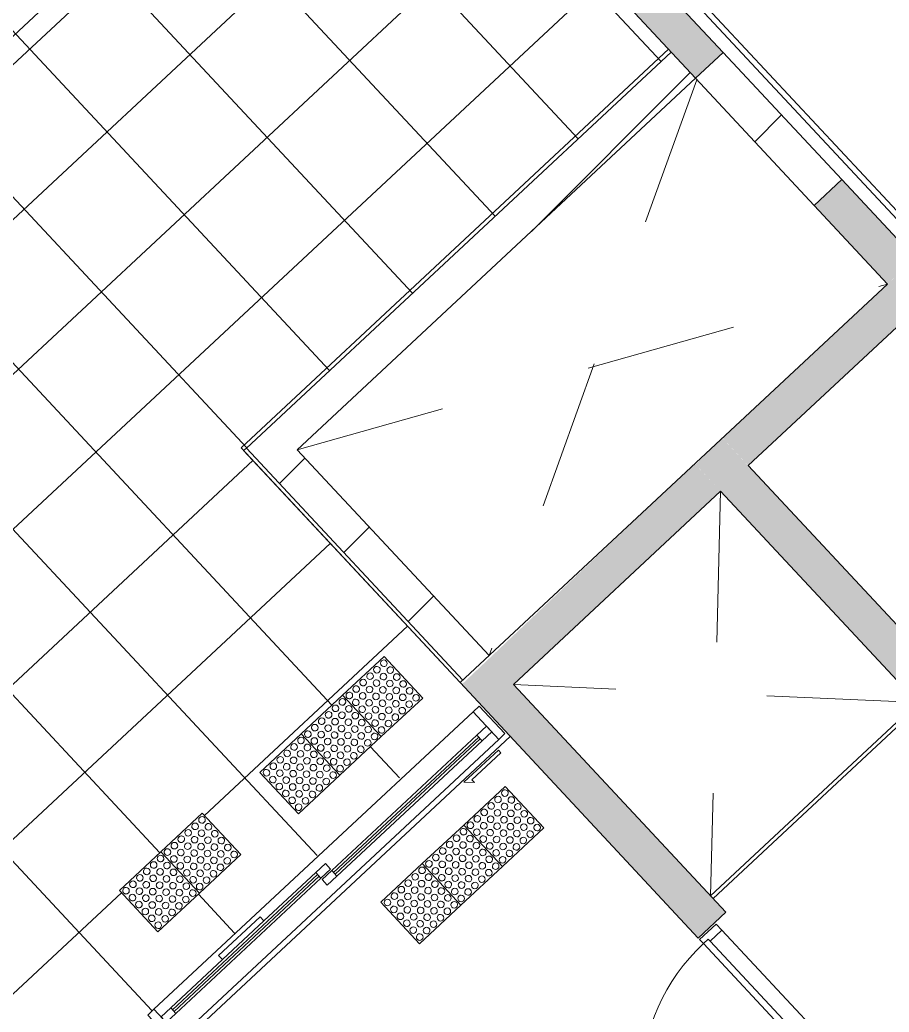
# Model space of a CAD drawing. Header units: millimetres. Extents: x -71377 to 516042, y -145869 to 441446.
# Drawn here: x 199173 to 203776, y 195117 to 200372 of the extents above; entities that cross this region are included whole.
import ezdxf

# ---------------------------------------------------------------- set-up
doc = ezdxf.new("R2010")
doc.units = ezdxf.units.MM
doc.header["$LTSCALE"] = 1000
doc.linetypes.add('_점선_M_', pattern=[3, 1.5, -1.5])
doc.linetypes.add('_점선_S_', pattern=[1.6, 0.8, -0.8])
for name, color, linetype, lineweight in [('A-detl', 7, 'Continuous', 5), ('A-door', 4, 'Continuous', 5), ('A-door-hdln', 8, 'Continuous', 5), ('A-fnsh', 5, 'Continuous', 5), ('A-glas', 5, 'Continuous', 5), ('A-glas-hdln', 8, 'Continuous', 5), ('A-hat', 251, 'Continuous', 5), ('A_bwall', 3, 'Continuous', 5), ('A_cwall', 2, 'Continuous', 5), ('A_fnsh', 5, 'Continuous', 5), ('A_fnsh-4', 4, 'Continuous', 5), ('AA_dash_M_', 7, '_점선_M_', 5), ('AA_오픈', 8, '_점선_S_', 5), ('AA_점형블럭', 8, 'Continuous', 5)]:
    doc.layers.add(name, color=color, linetype=linetype, lineweight=lineweight)
pattern_1 = [(45, (165969.5, 243949.9), (-353.5534, 353.5534), [])]

# ---------------------------------------------------------------- blocks, each defined once
blk = doc.blocks.new('외여닫이문 - __A_FSD_11x21_씰FL_20_원형__ELEV홀-7572532-지반층 배치도')
at = {"layer": 'A-door'}
for p, q in [((-550, 20), (-505, 20)), ((-550, -100), (-550, 20)), ((-505, 20), (-505, -65)), ((505, 20), (550, 20)), ((505, -65), (505, 20)), ((550, 20), (550, -100)), ((-520, -100), (-550, -100)), ((-520, -65), (-520, -100)), ((-505, -65), (-520, -65)), ((485, -100), (485, -1140)), ((485, -100), (520, -100)), ((520, -65), (505, -65)), ((520, -100), (520, -65)), ((520, -100), (520, -1140)), ((550, -100), (520, -100)), ((485, -1140), (520, -1140))]:
    blk.add_line(p, q, dxfattribs=at)
at = {"layer": 'A-door-hdln'}
for p, q in [((-505, 20), (505, 20)), ((-520, -100), (520, -100)), ((-505, -65), (505, -65))]:
    blk.add_line(p, q, dxfattribs=at)
blk.add_arc((520, -100), 1040, 180, 270, dxfattribs=at)
blk = doc.blocks.new('자동문편개형_로비폰_ - _A_ASD_24x23-V8-지반층 배치도')
at = {"layer": 'A-detl', "lineweight": 9}
for p, q in [((-905, 165), (-865, 125)), ((-905, 145), (-905, 165)), ((-1115, 125), (-1115, 145)), ((-1115, 145), (-905, 145)), ((-865, 125), (-1115, 125))]:
    blk.add_line(p, q, dxfattribs=at)
at = {"layer": 'A-door'}
for p, q in [((-1200, 85), (-1155, 85)), ((-1200, -115), (-1200, 85)), ((-1155, 85), (-1155, -115)), ((1155, 85), (1200, 85)), ((1155, -115), (1155, 85)), ((1200, 85), (1200, -115)), ((-1155, 30), (-1085, 30)), ((-1155, -10), (-1155, 30)), ((-1085, 30), (-1085, -10)), ((-35, 30), (35, 30)), ((-35, -10), (-35, 30)), ((35, 30), (35, -10)), ((-1085, -10), (-1155, -10)), ((35, -10), (-35, -10)), ((-35, -20), (35, -20)), ((-35, -60), (-35, -20)), ((35, -20), (35, -60)), ((1085, -20), (1155, -20)), ((1085, -60), (1085, -20)), ((1155, -20), (1155, -60)), ((35, -60), (-35, -60)), ((410, -90), (410, -60)), ((410, -60), (710, -60)), ((710, -90), (410, -90)), ((710, -60), (710, -90)), ((1155, -60), (1085, -60)), ((-1155, -115), (-1200, -115)), ((1200, -115), (1155, -115))]:
    blk.add_line(p, q, dxfattribs=at)
at = {"layer": 'A-door-hdln'}
for p, q in [((-1155, 85), (1155, 85)), ((-35, 30), (-1085, 30)), ((-1085, -10), (-35, -10)), ((1085, -20), (35, -20)), ((35, -60), (410, -60)), ((710, -60), (1085, -60)), ((-1155, -115), (1155, -115))]:
    blk.add_line(p, q, dxfattribs=at)
at = {"layer": 'A-glas'}
for p, q in [((-1085, 16), (-35, 16)), ((-1085, 4), (-1085, 16)), ((-35, 4), (-1085, 4)), ((-35, 16), (-35, 4))]:
    blk.add_line(p, q, dxfattribs=at)
at = {"layer": 'A-glas-hdln'}
for p, q in [((1085, -34), (35, -34)), ((35, -46), (1085, -46))]:
    blk.add_line(p, q, dxfattribs=at)
blk = doc.blocks.new('점자블럭_원형_개수_ - 점자블럭_원형_개수_-4199367-지반층 배치도')
at = {"layer": 'AA_점형블럭'}
for p, q in [((300, 300), (0, 300)), ((0, 300), (0, 0)), ((300, 0), (300, 300)), ((600, 300), (300, 300)), ((300, 300), (300, 0)), ((600, 0), (600, 300)), ((0, 0), (300, 0)), ((300, 0), (600, 0))]:
    blk.add_line(p, q, dxfattribs=at)
for centre, start, end in [((25, 275), 360, 180), ((25, 275), 45, 180), ((25, 275), 360, 180), ((25, 275), 45, 180), ((25, 275), 180, 360), ((25, 275), 180, 225), ((25, 275), 180, 360), ((25, 275), 180, 225), ((25, 275), 255, 330), ((25, 275), 255, 330), ((75, 275), 0, 180), ((75, 275), 0, 180), ((75, 275), 0, 180), ((75, 275), 0, 180), ((75, 275), 180, 360), ((75, 275), 180, 360), ((75, 275), 180, 360), ((75, 275), 180, 360), ((125, 275), 0, 180), ((125, 275), 0, 180), ((125, 275), 360, 180), ((125, 275), 0, 180), ((125, 275), 180, 360), ((125, 275), 180, 360), ((125, 275), 180, 360), ((125, 275), 180, 360), ((175, 275), 360, 180), ((175, 275), 0, 180), ((175, 275), 360, 180), ((175, 275), 0, 180), ((175, 275), 180, 360), ((175, 275), 180, 360), ((175, 275), 180, 360), ((175, 275), 180, 360), ((225, 275), 360, 180), ((225, 275), 0, 180), ((225, 275), 360, 180), ((225, 275), 0, 180), ((225, 275), 180, 360), ((225, 275), 180, 360), ((225, 275), 180, 360), ((225, 275), 180, 360), ((275, 275), 0, 180), ((275, 275), 0, 180), ((275, 275), 360, 180), ((275, 275), 0, 180), ((275, 275), 180, 360), ((275, 275), 180, 360), ((275, 275), 180, 360), ((275, 275), 180, 360), ((325, 275), 360, 180), ((325, 275), 0, 180), ((325, 275), 0, 180), ((325, 275), 0, 180), ((325, 275), 180, 360), ((325, 275), 180, 360), ((325, 275), 180, 360), ((325, 275), 180, 360), ((375, 275), 0, 180), ((375, 275), 0, 180), ((375, 275), 0, 180), ((375, 275), 0, 180), ((375, 275), 180, 360), ((375, 275), 180, 360), ((375, 275), 180, 360), ((375, 275), 180, 360), ((425, 275), 0, 180), ((425, 275), 0, 180), ((425, 275), 360, 180), ((425, 275), 0, 180), ((425, 275), 180, 360), ((425, 275), 180, 360), ((425, 275), 180, 360), ((425, 275), 180, 360), ((475, 275), 0, 180), ((475, 275), 0, 180), ((475, 275), 360, 180), ((475, 275), 360, 180), ((475, 275), 180, 360), ((475, 275), 180, 360), ((475, 275), 180, 360), ((475, 275), 180, 360), ((525, 275), 0, 180), ((525, 275), 0, 180), ((525, 275), 360, 180), ((525, 275), 0, 180), ((525, 275), 180, 360), ((525, 275), 180, 360), ((525, 275), 180, 360), ((525, 275), 180, 360), ((575, 275), 0, 180), ((575, 275), 0, 180), ((575, 275), 360, 180), ((575, 275), 0, 180), ((575, 275), 180, 360), ((575, 275), 180, 360), ((575, 275), 180, 360), ((575, 275), 180, 360), ((25, 225), 360, 180), ((25, 225), 45, 180), ((25, 225), 0, 180), ((25, 225), 45, 180), ((25, 225), 180, 360), ((25, 225), 180, 225), ((25, 225), 180, 360), ((25, 225), 180, 225), ((25, 225), 255, 330), ((25, 225), 255, 330), ((75, 225), 0, 180), ((75, 225), 0, 180), ((75, 225), 0, 180), ((75, 225), 0, 180), ((75, 225), 180, 360), ((75, 225), 180, 360), ((75, 225), 180, 360), ((75, 225), 180, 360), ((125, 225), 360, 180), ((125, 225), 0, 180), ((125, 225), 360, 180), ((125, 225), 0, 180), ((125, 225), 180, 360), ((125, 225), 180, 360), ((125, 225), 180, 360), ((125, 225), 180, 360), ((175, 225), 360, 180), ((175, 225), 0, 180), ((175, 225), 360, 180), ((175, 225), 0, 180), ((175, 225), 180, 360), ((175, 225), 180, 360), ((175, 225), 180, 360), ((175, 225), 180, 360), ((225, 225), 0, 180), ((225, 225), 0, 180), ((225, 225), 360, 180), ((225, 225), 0, 180), ((225, 225), 180, 360), ((225, 225), 180, 360), ((225, 225), 180, 360), ((225, 225), 180, 360), ((275, 225), 360, 180), ((275, 225), 0, 180), ((275, 225), 360, 180), ((275, 225), 0, 180), ((275, 225), 180, 360), ((275, 225), 180, 360), ((275, 225), 180, 360), ((275, 225), 180, 360), ((325, 225), 360, 180), ((325, 225), 0, 180), ((325, 225), 360, 180), ((325, 225), 0, 180), ((325, 225), 180, 360), ((325, 225), 180, 360), ((325, 225), 180, 360), ((325, 225), 180, 360), ((375, 225), 360, 180), ((375, 225), 0, 180), ((375, 225), 0, 180), ((375, 225), 0, 180), ((375, 225), 180, 360), ((375, 225), 180, 360), ((375, 225), 180, 360), ((375, 225), 180, 360), ((425, 225), 0, 180), ((425, 225), 0, 180), ((425, 225), 0, 180), ((425, 225), 0, 180), ((425, 225), 180, 360), ((425, 225), 180, 360), ((425, 225), 180, 360), ((425, 225), 180, 360), ((475, 225), 360, 180), ((475, 225), 0, 180), ((475, 225), 0, 180), ((475, 225), 0, 180), ((475, 225), 180, 360), ((475, 225), 180, 360), ((475, 225), 180, 360), ((475, 225), 180, 360), ((525, 225), 360, 180), ((525, 225), 0, 180), ((525, 225), 360, 180), ((525, 225), 0, 180), ((525, 225), 180, 360), ((525, 225), 180, 360), ((525, 225), 180, 360), ((525, 225), 180, 360), ((575, 225), 360, 180), ((575, 225), 0, 180), ((575, 225), 0, 180), ((575, 225), 0, 180), ((575, 225), 180, 360), ((575, 225), 180, 360), ((575, 225), 180, 360), ((575, 225), 180, 360), ((25, 175), 360, 180), ((25, 175), 45, 180), ((25, 175), 360, 180), ((25, 175), 45, 180), ((25, 175), 180, 360), ((25, 175), 180, 225), ((25, 175), 180, 360), ((25, 175), 180, 225), ((25, 175), 255, 330), ((25, 175), 255, 330), ((75, 175), 0, 180), ((75, 175), 0, 180), ((75, 175), 0, 180), ((75, 175), 0, 180), ((75, 175), 180, 360), ((75, 175), 180, 360), ((75, 175), 180, 360), ((75, 175), 180, 360), ((125, 175), 360, 180), ((125, 175), 0, 180), ((125, 175), 360, 180), ((125, 175), 0, 180), ((125, 175), 180, 360), ((125, 175), 180, 360), ((125, 175), 180, 360), ((125, 175), 180, 360), ((175, 175), 360, 180), ((175, 175), 0, 180), ((175, 175), 360, 180), ((175, 175), 0, 180), ((175, 175), 180, 360), ((175, 175), 180, 360), ((175, 175), 180, 360), ((175, 175), 180, 360), ((225, 175), 360, 180), ((225, 175), 0, 180), ((225, 175), 360, 180), ((225, 175), 0, 180), ((225, 175), 180, 360), ((225, 175), 180, 360), ((225, 175), 180, 360), ((225, 175), 180, 360), ((275, 175), 360, 180), ((275, 175), 0, 180), ((275, 175), 0, 180), ((275, 175), 0, 180), ((275, 175), 180, 360), ((275, 175), 180, 360), ((275, 175), 180, 360), ((275, 175), 180, 360), ((325, 175), 0, 180), ((325, 175), 0, 180), ((325, 175), 0, 180), ((325, 175), 0, 180), ((325, 175), 180, 360), ((325, 175), 180, 360), ((325, 175), 180, 360), ((325, 175), 180, 360), ((375, 175), 0, 180), ((375, 175), 0, 180), ((375, 175), 0, 180), ((375, 175), 0, 180), ((375, 175), 180, 360), ((375, 175), 180, 360), ((375, 175), 180, 360), ((375, 175), 180, 360), ((425, 175), 0, 180), ((425, 175), 0, 180), ((425, 175), 360, 180), ((425, 175), 0, 180), ((425, 175), 180, 360), ((425, 175), 180, 360), ((425, 175), 180, 360), ((425, 175), 180, 360), ((475, 175), 0, 180), ((475, 175), 0, 180), ((475, 175), 360, 180), ((475, 175), 0, 180), ((475, 175), 180, 360), ((475, 175), 180, 360), ((475, 175), 180, 360), ((475, 175), 180, 360), ((525, 175), 360, 180), ((525, 175), 0, 180), ((525, 175), 0, 180), ((525, 175), 0, 180), ((525, 175), 180, 360), ((525, 175), 180, 360), ((525, 175), 180, 360), ((525, 175), 180, 360), ((575, 175), 360, 180), ((575, 175), 0, 180), ((575, 175), 0, 180), ((575, 175), 0, 180), ((575, 175), 180, 360), ((575, 175), 180, 360), ((575, 175), 180, 360), ((575, 175), 180, 360), ((25, 125), 360, 180), ((25, 125), 0, 180), ((25, 125), 360, 180), ((25, 125), 0, 180), ((25, 125), 180, 360), ((25, 125), 180, 240), ((25, 125), 180, 360), ((25, 125), 180, 240), ((25, 125), 270, 345), ((25, 125), 270, 345), ((75, 125), 360, 180), ((75, 125), 0, 180), ((75, 125), 0, 180), ((75, 125), 0, 180), ((75, 125), 180, 360), ((75, 125), 180, 360), ((75, 125), 180, 360), ((75, 125), 180, 360), ((125, 125), 360, 180), ((125, 125), 0, 180), ((125, 125), 360, 180), ((125, 125), 0, 180), ((125, 125), 180, 360), ((125, 125), 180, 360), ((125, 125), 180, 360), ((125, 125), 180, 360), ((175, 125), 360, 180), ((175, 125), 0, 180), ((175, 125), 360, 180), ((175, 125), 0, 180), ((175, 125), 180, 360), ((175, 125), 180, 360), ((175, 125), 180, 360), ((175, 125), 180, 360), ((225, 125), 360, 180), ((225, 125), 0, 180), ((225, 125), 360, 180), ((225, 125), 0, 180), ((225, 125), 180, 360), ((225, 125), 180, 360), ((225, 125), 180, 360), ((225, 125), 180, 360), ((275, 125), 0, 180), ((275, 125), 0, 180), ((275, 125), 360, 180), ((275, 125), 0, 180), ((275, 125), 180, 360), ((275, 125), 180, 360), ((275, 125), 180, 360), ((275, 125), 180, 360), ((325, 125), 0, 180), ((325, 125), 15, 180), ((325, 125), 360, 180), ((325, 125), 15, 180), ((325, 125), 180, 360), ((325, 125), 180, 270), ((325, 125), 180, 360), ((325, 125), 180, 270), ((325, 125), 300, 330), ((325, 125), 300, 330), ((375, 125), 0, 180), ((375, 125), 15, 180), ((375, 125), 360, 180), ((375, 125), 15, 180), ((375, 125), 180, 360), ((375, 125), 180, 270), ((375, 125), 180, 360), ((375, 125), 180, 270), ((375, 125), 300, 330), ((375, 125), 300, 330), ((425, 125), 0, 180), ((425, 125), 15, 180), ((425, 125), 0, 180), ((425, 125), 15, 180), ((425, 125), 180, 360), ((425, 125), 180, 270), ((425, 125), 180, 360), ((425, 125), 180, 270), ((425, 125), 300, 330), ((425, 125), 300, 330), ((475, 125), 360, 180), ((475, 125), 15, 180), ((475, 125), 360, 180), ((475, 125), 15, 180), ((475, 125), 180, 360), ((475, 125), 180, 270), ((475, 125), 180, 360), ((475, 125), 180, 270), ((475, 125), 300, 330), ((475, 125), 300, 330), ((525, 125), 0, 180), ((525, 125), 15, 180), ((525, 125), 0, 180), ((525, 125), 15, 180), ((525, 125), 180, 360), ((525, 125), 180, 270), ((525, 125), 180, 360), ((525, 125), 180, 270), ((525, 125), 300, 330), ((525, 125), 300, 330), ((575, 125), 0, 180), ((575, 125), 15, 180), ((575, 125), 360, 180), ((575, 125), 15, 180), ((575, 125), 180, 360), ((575, 125), 180, 270), ((575, 125), 180, 360), ((575, 125), 180, 270), ((575, 125), 300, 330), ((575, 125), 300, 330), ((25, 75), 360, 180), ((25, 75), 0, 180), ((25, 75), 360, 180), ((25, 75), 0, 180), ((25, 75), 180, 360), ((25, 75), 180, 345), ((25, 75), 180, 360), ((25, 75), 180, 345), ((75, 75), 360, 180), ((75, 75), 0, 180), ((75, 75), 360, 180), ((75, 75), 0, 180), ((75, 75), 180, 360), ((75, 75), 180, 360), ((75, 75), 180, 360), ((75, 75), 180, 360), ((125, 75), 360, 180), ((125, 75), 0, 180), ((125, 75), 360, 180), ((125, 75), 0, 180), ((125, 75), 180, 360), ((125, 75), 180, 360), ((125, 75), 180, 360), ((125, 75), 180, 360), ((175, 75), 360, 180), ((175, 75), 0, 180), ((175, 75), 360, 180), ((175, 75), 0, 180), ((175, 75), 180, 360), ((175, 75), 180, 360), ((175, 75), 180, 360), ((175, 75), 180, 360), ((225, 75), 0, 180), ((225, 75), 0, 180), ((225, 75), 360, 180), ((225, 75), 0, 180), ((225, 75), 180, 360), ((225, 75), 180, 360), ((225, 75), 180, 360), ((225, 75), 180, 360), ((275, 75), 0, 180), ((275, 75), 0, 180), ((275, 75), 360, 180), ((275, 75), 0, 180), ((275, 75), 180, 360), ((275, 75), 180, 360), ((275, 75), 180, 360), ((275, 75), 180, 360), ((325, 75), 360, 180), ((325, 75), 15, 180), ((325, 75), 0, 180), ((325, 75), 15, 180), ((325, 75), 180, 360), ((325, 75), 180, 270), ((325, 75), 180, 360), ((325, 75), 180, 270), ((325, 75), 300, 330), ((325, 75), 300, 330), ((375, 75), 360, 180), ((375, 75), 15, 180), ((375, 75), 360, 180), ((375, 75), 15, 180), ((375, 75), 180, 360), ((375, 75), 180, 270), ((375, 75), 180, 360), ((375, 75), 180, 270), ((375, 75), 300, 330), ((375, 75), 300, 330), ((425, 75), 0, 180), ((425, 75), 15, 180), ((425, 75), 0, 180), ((425, 75), 15, 180), ((425, 75), 180, 360), ((425, 75), 180, 270), ((425, 75), 180, 360), ((425, 75), 180, 270), ((425, 75), 300, 330), ((425, 75), 300, 330), ((475, 75), 0, 180), ((475, 75), 15, 180), ((475, 75), 360, 180), ((475, 75), 15, 180), ((475, 75), 180, 360), ((475, 75), 180, 270), ((475, 75), 180, 360), ((475, 75), 180, 270), ((475, 75), 300, 330), ((475, 75), 300, 330), ((525, 75), 0, 180), ((525, 75), 15, 180), ((525, 75), 0, 180), ((525, 75), 15, 180), ((525, 75), 180, 360), ((525, 75), 180, 270), ((525, 75), 180, 360), ((525, 75), 180, 270), ((525, 75), 300, 330), ((525, 75), 300, 330), ((575, 75), 0, 180), ((575, 75), 15, 180), ((575, 75), 0, 180), ((575, 75), 15, 180), ((575, 75), 180, 360), ((575, 75), 180, 270), ((575, 75), 180, 360), ((575, 75), 180, 270), ((575, 75), 300, 330), ((575, 75), 300, 330), ((25, 25), 360, 180), ((25, 25), 0, 180), ((25, 25), 360, 180), ((25, 25), 0, 180), ((25, 25), 180, 360), ((25, 25), 180, 360), ((25, 25), 180, 360), ((25, 25), 180, 360), ((75, 25), 360, 180), ((75, 25), 0, 180), ((75, 25), 0, 180), ((75, 25), 0, 180), ((75, 25), 180, 360), ((75, 25), 180, 360), ((75, 25), 180, 360), ((75, 25), 180, 360), ((125, 25), 360, 180), ((125, 25), 0, 180), ((125, 25), 360, 180), ((125, 25), 0, 180), ((125, 25), 180, 360), ((125, 25), 180, 360), ((125, 25), 180, 360), ((125, 25), 180, 360), ((175, 25), 360, 180), ((175, 25), 360, 180), ((175, 25), 180, 360), ((175, 25), 180, 360), ((175, 25), 120, 150), ((175, 25), 120, 150), ((175, 25), 210, 360), ((175, 25), 210, 360), ((175, 25), 0, 60), ((175, 25), 0, 60), ((225, 25), 360, 180), ((225, 25), 360, 180), ((225, 25), 180, 360), ((225, 25), 180, 360), ((225, 25), 120, 150), ((225, 25), 120, 150), ((225, 25), 210, 360), ((225, 25), 210, 360), ((225, 25), 0, 60), ((225, 25), 0, 60), ((275, 25), 0, 180), ((275, 25), 0, 180), ((275, 25), 180, 360), ((275, 25), 180, 360), ((275, 25), 120, 150), ((275, 25), 120, 150), ((275, 25), 210, 360), ((275, 25), 210, 360), ((275, 25), 0, 60), ((275, 25), 0, 60), ((325, 25), 360, 180), ((325, 25), 15, 180), ((325, 25), 360, 180), ((325, 25), 15, 180), ((325, 25), 180, 360), ((325, 25), 180, 270), ((325, 25), 180, 360), ((325, 25), 180, 270), ((325, 25), 300, 330), ((325, 25), 300, 330), ((375, 25), 0, 180), ((375, 25), 15, 180), ((375, 25), 0, 180), ((375, 25), 15, 180), ((375, 25), 180, 360), ((375, 25), 180, 270), ((375, 25), 180, 360), ((375, 25), 180, 270), ((375, 25), 300, 330), ((375, 25), 300, 330), ((425, 25), 0, 180), ((425, 25), 15, 180), ((425, 25), 0, 180), ((425, 25), 15, 180), ((425, 25), 180, 360), ((425, 25), 180, 270), ((425, 25), 180, 360), ((425, 25), 180, 270), ((425, 25), 300, 330), ((425, 25), 300, 330), ((475, 25), 360, 180), ((475, 25), 15, 180), ((475, 25), 360, 180), ((475, 25), 15, 180), ((475, 25), 180, 360), ((475, 25), 180, 270), ((475, 25), 180, 360), ((475, 25), 180, 270), ((475, 25), 300, 330), ((475, 25), 300, 330), ((525, 25), 360, 180), ((525, 25), 15, 180), ((525, 25), 360, 180), ((525, 25), 15, 180), ((525, 25), 180, 360), ((525, 25), 180, 270), ((525, 25), 180, 360), ((525, 25), 180, 270), ((525, 25), 300, 330), ((525, 25), 300, 330), ((575, 25), 0, 180), ((575, 25), 15, 180), ((575, 25), 0, 180), ((575, 25), 15, 180), ((575, 25), 180, 360), ((575, 25), 180, 270), ((575, 25), 180, 360), ((575, 25), 180, 270), ((575, 25), 300, 330), ((575, 25), 300, 330)]:
    blk.add_arc(centre, 17.5, start, end, dxfattribs=at)
blk = doc.blocks.new('점자블럭_원형_개수_ - 점자블럭_원형_개수_-V10-지반층 배치도')
at = {"layer": 'AA_점형블럭'}
for p, q in [((300, 300), (0, 300)), ((0, 300), (0, 0)), ((300, 0), (300, 300)), ((600, 300), (300, 300)), ((300, 300), (300, 0)), ((600, 0), (600, 300)), ((900, 300), (600, 300)), ((600, 300), (600, 0)), ((900, 0), (900, 300)), ((0, 0), (300, 0)), ((300, 0), (600, 0)), ((600, 0), (900, 0))]:
    blk.add_line(p, q, dxfattribs=at)
for centre, start, end in [((25, 275), 360, 180), ((25, 275), 45, 180), ((25, 275), 360, 180), ((25, 275), 45, 180), ((25, 275), 180, 360), ((25, 275), 180, 225), ((25, 275), 180, 360), ((25, 275), 180, 225), ((25, 275), 255, 330), ((25, 275), 255, 330), ((75, 275), 0, 180), ((75, 275), 0, 180), ((75, 275), 0, 180), ((75, 275), 0, 180), ((75, 275), 180, 360), ((75, 275), 180, 360), ((75, 275), 180, 360), ((75, 275), 180, 360), ((125, 275), 0, 180), ((125, 275), 0, 180), ((125, 275), 360, 180), ((125, 275), 0, 180), ((125, 275), 180, 360), ((125, 275), 180, 360), ((125, 275), 180, 360), ((125, 275), 180, 360), ((175, 275), 360, 180), ((175, 275), 0, 180), ((175, 275), 360, 180), ((175, 275), 0, 180), ((175, 275), 180, 360), ((175, 275), 180, 360), ((175, 275), 180, 360), ((175, 275), 180, 360), ((225, 275), 360, 180), ((225, 275), 0, 180), ((225, 275), 360, 180), ((225, 275), 0, 180), ((225, 275), 180, 360), ((225, 275), 180, 360), ((225, 275), 180, 360), ((225, 275), 180, 360), ((275, 275), 0, 180), ((275, 275), 0, 180), ((275, 275), 360, 180), ((275, 275), 0, 180), ((275, 275), 180, 360), ((275, 275), 180, 360), ((275, 275), 180, 360), ((275, 275), 180, 360), ((325, 275), 360, 180), ((325, 275), 0, 180), ((325, 275), 0, 180), ((325, 275), 0, 180), ((325, 275), 180, 360), ((325, 275), 180, 360), ((325, 275), 180, 360), ((325, 275), 180, 360), ((375, 275), 0, 180), ((375, 275), 0, 180), ((375, 275), 0, 180), ((375, 275), 0, 180), ((375, 275), 180, 360), ((375, 275), 180, 360), ((375, 275), 180, 360), ((375, 275), 180, 360), ((425, 275), 0, 180), ((425, 275), 0, 180), ((425, 275), 360, 180), ((425, 275), 0, 180), ((425, 275), 180, 360), ((425, 275), 180, 360), ((425, 275), 180, 360), ((425, 275), 180, 360), ((475, 275), 0, 180), ((475, 275), 0, 180), ((475, 275), 360, 180), ((475, 275), 360, 180), ((475, 275), 180, 360), ((475, 275), 180, 360), ((475, 275), 180, 360), ((475, 275), 180, 360), ((525, 275), 0, 180), ((525, 275), 0, 180), ((525, 275), 360, 180), ((525, 275), 0, 180), ((525, 275), 180, 360), ((525, 275), 180, 360), ((525, 275), 180, 360), ((525, 275), 180, 360), ((575, 275), 0, 180), ((575, 275), 0, 180), ((575, 275), 360, 180), ((575, 275), 0, 180), ((575, 275), 180, 360), ((575, 275), 180, 360), ((575, 275), 180, 360), ((575, 275), 180, 360), ((625, 275), 360, 180), ((625, 275), 0, 180), ((625, 275), 360, 180), ((625, 275), 0, 180), ((625, 275), 180, 360), ((625, 275), 180, 195), ((625, 275), 180, 360), ((625, 275), 180, 195), ((625, 275), 255, 360), ((625, 275), 255, 360), ((675, 275), 0, 180), ((675, 275), 0, 180), ((675, 275), 0, 180), ((675, 275), 0, 180), ((675, 275), 180, 360), ((675, 275), 180, 360), ((675, 275), 180, 360), ((675, 275), 180, 360), ((725, 275), 0, 180), ((725, 275), 0, 180), ((725, 275), 360, 180), ((725, 275), 360, 180), ((725, 275), 180, 360), ((725, 275), 180, 360), ((725, 275), 180, 360), ((725, 275), 180, 360), ((775, 275), 360, 180), ((775, 275), 0, 180), ((775, 275), 360, 180), ((775, 275), 0, 180), ((775, 275), 180, 360), ((775, 275), 180, 360), ((775, 275), 180, 360), ((775, 275), 180, 360), ((825, 275), 360, 180), ((825, 275), 360, 180), ((825, 275), 0, 180), ((825, 275), 0, 180), ((825, 275), 180, 360), ((825, 275), 180, 360), ((825, 275), 180, 360), ((825, 275), 180, 360), ((875, 275), 0, 180), ((875, 275), 0, 180), ((875, 275), 0, 180), ((875, 275), 0, 180), ((875, 275), 180, 360), ((875, 275), 180, 360), ((875, 275), 180, 360), ((875, 275), 180, 360), ((25, 225), 360, 180), ((25, 225), 45, 180), ((25, 225), 0, 180), ((25, 225), 45, 180), ((25, 225), 180, 360), ((25, 225), 180, 225), ((25, 225), 180, 360), ((25, 225), 180, 225), ((25, 225), 255, 330), ((25, 225), 255, 330), ((75, 225), 0, 180), ((75, 225), 0, 180), ((75, 225), 0, 180), ((75, 225), 0, 180), ((75, 225), 180, 360), ((75, 225), 180, 360), ((75, 225), 180, 360), ((75, 225), 180, 360), ((125, 225), 360, 180), ((125, 225), 0, 180), ((125, 225), 360, 180), ((125, 225), 0, 180), ((125, 225), 180, 360), ((125, 225), 180, 360), ((125, 225), 180, 360), ((125, 225), 180, 360), ((175, 225), 360, 180), ((175, 225), 0, 180), ((175, 225), 360, 180), ((175, 225), 0, 180), ((175, 225), 180, 360), ((175, 225), 180, 360), ((175, 225), 180, 360), ((175, 225), 180, 360), ((225, 225), 0, 180), ((225, 225), 0, 180), ((225, 225), 360, 180), ((225, 225), 0, 180), ((225, 225), 180, 360), ((225, 225), 180, 360), ((225, 225), 180, 360), ((225, 225), 180, 360), ((275, 225), 360, 180), ((275, 225), 0, 180), ((275, 225), 360, 180), ((275, 225), 0, 180), ((275, 225), 180, 360), ((275, 225), 180, 360), ((275, 225), 180, 360), ((275, 225), 180, 360), ((325, 225), 360, 180), ((325, 225), 0, 180), ((325, 225), 360, 180), ((325, 225), 0, 180), ((325, 225), 180, 360), ((325, 225), 180, 360), ((325, 225), 180, 360), ((325, 225), 180, 360), ((375, 225), 360, 180), ((375, 225), 0, 180), ((375, 225), 0, 180), ((375, 225), 0, 180), ((375, 225), 180, 360), ((375, 225), 180, 360), ((375, 225), 180, 360), ((375, 225), 180, 360), ((425, 225), 0, 180), ((425, 225), 0, 180), ((425, 225), 0, 180), ((425, 225), 0, 180), ((425, 225), 180, 360), ((425, 225), 180, 360), ((425, 225), 180, 360), ((425, 225), 180, 360), ((475, 225), 360, 180), ((475, 225), 0, 180), ((475, 225), 0, 180), ((475, 225), 0, 180), ((475, 225), 180, 360), ((475, 225), 180, 360), ((475, 225), 180, 360), ((475, 225), 180, 360), ((525, 225), 360, 180), ((525, 225), 0, 180), ((525, 225), 360, 180), ((525, 225), 0, 180), ((525, 225), 180, 360), ((525, 225), 180, 360), ((525, 225), 180, 360), ((525, 225), 180, 360), ((575, 225), 360, 180), ((575, 225), 0, 180), ((575, 225), 0, 180), ((575, 225), 0, 180), ((575, 225), 180, 360), ((575, 225), 180, 360), ((575, 225), 180, 360), ((575, 225), 180, 360), ((625, 225), 0, 180), ((625, 225), 0, 180), ((625, 225), 0, 180), ((625, 225), 0, 180), ((625, 225), 180, 360), ((625, 225), 180, 195), ((625, 225), 180, 360), ((625, 225), 180, 195), ((625, 225), 255, 360), ((625, 225), 255, 360), ((675, 225), 0, 180), ((675, 225), 0, 180), ((675, 225), 0, 180), ((675, 225), 0, 180), ((675, 225), 180, 360), ((675, 225), 180, 360), ((675, 225), 180, 360), ((675, 225), 180, 360), ((725, 225), 0, 180), ((725, 225), 0, 180), ((725, 225), 360, 180), ((725, 225), 0, 180), ((725, 225), 180, 360), ((725, 225), 180, 360), ((725, 225), 180, 360), ((725, 225), 180, 360), ((775, 225), 0, 180), ((775, 225), 0, 180), ((775, 225), 360, 180), ((775, 225), 0, 180), ((775, 225), 180, 360), ((775, 225), 180, 360), ((775, 225), 180, 360), ((775, 225), 180, 0), ((825, 225), 360, 180), ((825, 225), 0, 180), ((825, 225), 360, 180), ((825, 225), 0, 180), ((825, 225), 180, 360), ((825, 225), 180, 360), ((825, 225), 180, 360), ((825, 225), 180, 360), ((875, 225), 0, 180), ((875, 225), 0, 180), ((875, 225), 0, 180), ((875, 225), 0, 180), ((875, 225), 180, 360), ((875, 225), 180, 360), ((875, 225), 180, 360), ((875, 225), 180, 360), ((25, 175), 360, 180), ((25, 175), 45, 180), ((25, 175), 360, 180), ((25, 175), 45, 180), ((25, 175), 180, 360), ((25, 175), 180, 225), ((25, 175), 180, 360), ((25, 175), 180, 225), ((25, 175), 255, 330), ((25, 175), 255, 330), ((75, 175), 0, 180), ((75, 175), 0, 180), ((75, 175), 0, 180), ((75, 175), 0, 180), ((75, 175), 180, 360), ((75, 175), 180, 360), ((75, 175), 180, 360), ((75, 175), 180, 360), ((125, 175), 360, 180), ((125, 175), 0, 180), ((125, 175), 360, 180), ((125, 175), 0, 180), ((125, 175), 180, 360), ((125, 175), 180, 360), ((125, 175), 180, 360), ((125, 175), 180, 360), ((175, 175), 360, 180), ((175, 175), 0, 180), ((175, 175), 360, 180), ((175, 175), 0, 180), ((175, 175), 180, 360), ((175, 175), 180, 360), ((175, 175), 180, 360), ((175, 175), 180, 360), ((225, 175), 360, 180), ((225, 175), 0, 180), ((225, 175), 360, 180), ((225, 175), 0, 180), ((225, 175), 180, 360), ((225, 175), 180, 360), ((225, 175), 180, 360), ((225, 175), 180, 360), ((275, 175), 360, 180), ((275, 175), 0, 180), ((275, 175), 0, 180), ((275, 175), 0, 180), ((275, 175), 180, 360), ((275, 175), 180, 360), ((275, 175), 180, 360), ((275, 175), 180, 360), ((325, 175), 0, 180), ((325, 175), 0, 180), ((325, 175), 0, 180), ((325, 175), 0, 180), ((325, 175), 180, 360), ((325, 175), 180, 360), ((325, 175), 180, 360), ((325, 175), 180, 360), ((375, 175), 0, 180), ((375, 175), 0, 180), ((375, 175), 0, 180), ((375, 175), 0, 180), ((375, 175), 180, 360), ((375, 175), 180, 360), ((375, 175), 180, 360), ((375, 175), 180, 360), ((425, 175), 0, 180), ((425, 175), 0, 180), ((425, 175), 360, 180), ((425, 175), 0, 180), ((425, 175), 180, 360), ((425, 175), 180, 360), ((425, 175), 180, 360), ((425, 175), 180, 360), ((475, 175), 0, 180), ((475, 175), 0, 180), ((475, 175), 360, 180), ((475, 175), 0, 180), ((475, 175), 180, 360), ((475, 175), 180, 360), ((475, 175), 180, 360), ((475, 175), 180, 360), ((525, 175), 360, 180), ((525, 175), 0, 180), ((525, 175), 0, 180), ((525, 175), 0, 180), ((525, 175), 180, 360), ((525, 175), 180, 360), ((525, 175), 180, 360), ((525, 175), 180, 360), ((575, 175), 360, 180), ((575, 175), 0, 180), ((575, 175), 0, 180), ((575, 175), 0, 180), ((575, 175), 180, 360), ((575, 175), 180, 360), ((575, 175), 180, 360), ((575, 175), 180, 360), ((625, 175), 360, 180), ((625, 175), 0, 180), ((625, 175), 0, 180), ((625, 175), 0, 180), ((625, 175), 180, 360), ((625, 175), 180, 195), ((625, 175), 180, 360), ((625, 175), 180, 195), ((625, 175), 255, 360), ((625, 175), 255, 360), ((675, 175), 0, 180), ((675, 175), 0, 180), ((675, 175), 360, 180), ((675, 175), 0, 180), ((675, 175), 180, 360), ((675, 175), 180, 360), ((675, 175), 180, 360), ((675, 175), 180, 360), ((725, 175), 0, 180), ((725, 175), 0, 180), ((725, 175), 0, 180), ((725, 175), 0, 180), ((725, 175), 180, 360), ((725, 175), 180, 360), ((725, 175), 180, 360), ((725, 175), 180, 360), ((775, 175), 0, 180), ((775, 175), 0, 180), ((775, 175), 360, 180), ((775, 175), 360, 180), ((775, 175), 180, 360), ((775, 175), 180, 360), ((775, 175), 180, 360), ((775, 175), 180, 360), ((825, 175), 360, 180), ((825, 175), 0, 180), ((825, 175), 0, 180), ((825, 175), 0, 180), ((825, 175), 180, 360), ((825, 175), 180, 360), ((825, 175), 180, 360), ((825, 175), 180, 360), ((875, 175), 0, 180), ((875, 175), 0, 180), ((875, 175), 0, 180), ((875, 175), 0, 180), ((875, 175), 180, 360), ((875, 175), 180, 360), ((875, 175), 180, 360), ((875, 175), 180, 360), ((25, 125), 360, 180), ((25, 125), 0, 180), ((25, 125), 360, 180), ((25, 125), 0, 180), ((25, 125), 180, 360), ((25, 125), 180, 240), ((25, 125), 180, 360), ((25, 125), 180, 240), ((25, 125), 270, 345), ((25, 125), 270, 345), ((75, 125), 360, 180), ((75, 125), 0, 180), ((75, 125), 0, 180), ((75, 125), 0, 180), ((75, 125), 180, 360), ((75, 125), 180, 360), ((75, 125), 180, 360), ((75, 125), 180, 360), ((125, 125), 360, 180), ((125, 125), 0, 180), ((125, 125), 360, 180), ((125, 125), 0, 180), ((125, 125), 180, 360), ((125, 125), 180, 360), ((125, 125), 180, 360), ((125, 125), 180, 360), ((175, 125), 360, 180), ((175, 125), 0, 180), ((175, 125), 360, 180), ((175, 125), 0, 180), ((175, 125), 180, 360), ((175, 125), 180, 360), ((175, 125), 180, 360), ((175, 125), 180, 360), ((225, 125), 360, 180), ((225, 125), 0, 180), ((225, 125), 360, 180), ((225, 125), 0, 180), ((225, 125), 180, 360), ((225, 125), 180, 360), ((225, 125), 180, 360), ((225, 125), 180, 360), ((275, 125), 0, 180), ((275, 125), 0, 180), ((275, 125), 360, 180), ((275, 125), 0, 180), ((275, 125), 180, 360), ((275, 125), 180, 360), ((275, 125), 180, 360), ((275, 125), 180, 360), ((325, 125), 0, 180), ((325, 125), 15, 180), ((325, 125), 360, 180), ((325, 125), 15, 180), ((325, 125), 180, 360), ((325, 125), 180, 270), ((325, 125), 180, 360), ((325, 125), 180, 270), ((325, 125), 300, 330), ((325, 125), 300, 330), ((375, 125), 0, 180), ((375, 125), 15, 180), ((375, 125), 360, 180), ((375, 125), 15, 180), ((375, 125), 180, 360), ((375, 125), 180, 270), ((375, 125), 180, 360), ((375, 125), 180, 270), ((375, 125), 300, 330), ((375, 125), 300, 330), ((425, 125), 0, 180), ((425, 125), 15, 180), ((425, 125), 0, 180), ((425, 125), 15, 180), ((425, 125), 180, 360), ((425, 125), 180, 270), ((425, 125), 180, 360), ((425, 125), 180, 270), ((425, 125), 300, 330), ((425, 125), 300, 330), ((475, 125), 360, 180), ((475, 125), 15, 180), ((475, 125), 360, 180), ((475, 125), 15, 180), ((475, 125), 180, 360), ((475, 125), 180, 270), ((475, 125), 180, 360), ((475, 125), 180, 270), ((475, 125), 300, 330), ((475, 125), 300, 330), ((525, 125), 0, 180), ((525, 125), 15, 180), ((525, 125), 0, 180), ((525, 125), 15, 180), ((525, 125), 180, 360), ((525, 125), 180, 270), ((525, 125), 180, 360), ((525, 125), 180, 270), ((525, 125), 300, 330), ((525, 125), 300, 330), ((575, 125), 0, 180), ((575, 125), 15, 180), ((575, 125), 360, 180), ((575, 125), 15, 180), ((575, 125), 180, 360), ((575, 125), 180, 270), ((575, 125), 180, 360), ((575, 125), 180, 270), ((575, 125), 300, 330), ((575, 125), 300, 330), ((625, 125), 0, 180), ((625, 125), 0, 180), ((625, 125), 180, 360), ((625, 125), 180, 360), ((625, 125), 195, 360), ((625, 125), 195, 360), ((625, 125), 120, 150), ((625, 125), 120, 150), ((625, 125), 0, 105), ((625, 125), 0, 105), ((675, 125), 0, 180), ((675, 125), 0, 180), ((675, 125), 360, 180), ((675, 125), 0, 180), ((675, 125), 180, 360), ((675, 125), 180, 360), ((675, 125), 180, 360), ((675, 125), 180, 360), ((725, 125), 360, 180), ((725, 125), 0, 180), ((725, 125), 360, 180), ((725, 125), 0, 180), ((725, 125), 180, 360), ((725, 125), 180, 360), ((725, 125), 180, 360), ((725, 125), 180, 360), ((775, 125), 0, 180), ((775, 125), 0, 180), ((775, 125), 0, 180), ((775, 125), 0, 180), ((775, 125), 180, 360), ((775, 125), 180, 360), ((775, 125), 180, 360), ((775, 125), 180, 360), ((825, 125), 360, 180), ((825, 125), 0, 180), ((825, 125), 360, 180), ((825, 125), 0, 180), ((825, 125), 180, 360), ((825, 125), 180, 360), ((825, 125), 180, 360), ((825, 125), 180, 360), ((875, 125), 360, 180), ((875, 125), 360, 180), ((875, 125), 0, 180), ((875, 125), 0, 180), ((875, 125), 180, 360), ((875, 125), 180, 360), ((875, 125), 180, 360), ((875, 125), 180, 360), ((25, 75), 360, 180), ((25, 75), 0, 180), ((25, 75), 360, 180), ((25, 75), 0, 180), ((25, 75), 180, 360), ((25, 75), 180, 345), ((25, 75), 180, 360), ((25, 75), 180, 345), ((75, 75), 360, 180), ((75, 75), 0, 180), ((75, 75), 360, 180), ((75, 75), 0, 180), ((75, 75), 180, 360), ((75, 75), 180, 360), ((75, 75), 180, 360), ((75, 75), 180, 360), ((125, 75), 360, 180), ((125, 75), 0, 180), ((125, 75), 360, 180), ((125, 75), 0, 180), ((125, 75), 180, 360), ((125, 75), 180, 360), ((125, 75), 180, 360), ((125, 75), 180, 360), ((175, 75), 360, 180), ((175, 75), 0, 180), ((175, 75), 360, 180), ((175, 75), 0, 180), ((175, 75), 180, 360), ((175, 75), 180, 360), ((175, 75), 180, 360), ((175, 75), 180, 360), ((225, 75), 0, 180), ((225, 75), 0, 180), ((225, 75), 360, 180), ((225, 75), 0, 180), ((225, 75), 180, 360), ((225, 75), 180, 360), ((225, 75), 180, 360), ((225, 75), 180, 360), ((275, 75), 0, 180), ((275, 75), 0, 180), ((275, 75), 360, 180), ((275, 75), 0, 180), ((275, 75), 180, 360), ((275, 75), 180, 360), ((275, 75), 180, 360), ((275, 75), 180, 360), ((325, 75), 360, 180), ((325, 75), 15, 180), ((325, 75), 0, 180), ((325, 75), 15, 180), ((325, 75), 180, 360), ((325, 75), 180, 270), ((325, 75), 180, 360), ((325, 75), 180, 270), ((325, 75), 300, 330), ((325, 75), 300, 330), ((375, 75), 360, 180), ((375, 75), 15, 180), ((375, 75), 360, 180), ((375, 75), 15, 180), ((375, 75), 180, 360), ((375, 75), 180, 270), ((375, 75), 180, 360), ((375, 75), 180, 270), ((375, 75), 300, 330), ((375, 75), 300, 330), ((425, 75), 0, 180), ((425, 75), 15, 180), ((425, 75), 0, 180), ((425, 75), 15, 180), ((425, 75), 180, 360), ((425, 75), 180, 270), ((425, 75), 180, 360), ((425, 75), 180, 270), ((425, 75), 300, 330), ((425, 75), 300, 330), ((475, 75), 0, 180), ((475, 75), 15, 180), ((475, 75), 360, 180), ((475, 75), 15, 180), ((475, 75), 180, 360), ((475, 75), 180, 270), ((475, 75), 180, 360), ((475, 75), 180, 270), ((475, 75), 300, 330), ((475, 75), 300, 330), ((525, 75), 0, 180), ((525, 75), 15, 180), ((525, 75), 0, 180), ((525, 75), 15, 180), ((525, 75), 180, 360), ((525, 75), 180, 270), ((525, 75), 180, 360), ((525, 75), 180, 270), ((525, 75), 300, 330), ((525, 75), 300, 330), ((575, 75), 0, 180), ((575, 75), 15, 180), ((575, 75), 0, 180), ((575, 75), 15, 180), ((575, 75), 180, 360), ((575, 75), 180, 270), ((575, 75), 180, 360), ((575, 75), 180, 270), ((575, 75), 300, 330), ((575, 75), 300, 330), ((625, 75), 360, 180), ((625, 75), 0, 180), ((625, 75), 180, 360), ((625, 75), 180, 360), ((625, 75), 195, 360), ((625, 75), 195, 360), ((625, 75), 120, 150), ((625, 75), 120, 150), ((625, 75), 0, 105), ((625, 75), 0, 105), ((675, 75), 0, 180), ((675, 75), 0, 180), ((675, 75), 0, 180), ((675, 75), 0, 180), ((675, 75), 180, 360), ((675, 75), 180, 360), ((675, 75), 180, 360), ((675, 75), 180, 360), ((725, 75), 0, 180), ((725, 75), 0, 180), ((725, 75), 0, 180), ((725, 75), 0, 180), ((725, 75), 180, 360), ((725, 75), 180, 360), ((725, 75), 180, 360), ((725, 75), 180, 360), ((775, 75), 0, 180), ((775, 75), 0, 180), ((775, 75), 0, 180), ((775, 75), 0, 180), ((775, 75), 180, 360), ((775, 75), 180, 360), ((775, 75), 180, 360), ((775, 75), 180, 360), ((825, 75), 0, 180), ((825, 75), 0, 180), ((825, 75), 360, 180), ((825, 75), 0, 180), ((825, 75), 180, 360), ((825, 75), 180, 360), ((825, 75), 180, 360), ((825, 75), 180, 360), ((875, 75), 360, 180), ((875, 75), 360, 180), ((875, 75), 360, 180), ((875, 75), 0, 180), ((875, 75), 180, 360), ((875, 75), 180, 360), ((875, 75), 180, 360), ((875, 75), 180, 360), ((25, 25), 360, 180), ((25, 25), 0, 180), ((25, 25), 360, 180), ((25, 25), 0, 180), ((25, 25), 180, 360), ((25, 25), 180, 360), ((25, 25), 180, 360), ((25, 25), 180, 360), ((75, 25), 360, 180), ((75, 25), 0, 180), ((75, 25), 0, 180), ((75, 25), 0, 180), ((75, 25), 180, 360), ((75, 25), 180, 360), ((75, 25), 180, 360), ((75, 25), 180, 360), ((125, 25), 360, 180), ((125, 25), 0, 180), ((125, 25), 360, 180), ((125, 25), 0, 180), ((125, 25), 180, 360), ((125, 25), 180, 360), ((125, 25), 180, 360), ((125, 25), 180, 360), ((175, 25), 360, 180), ((175, 25), 360, 180), ((175, 25), 180, 360), ((175, 25), 180, 360), ((175, 25), 120, 150), ((175, 25), 120, 150), ((175, 25), 210, 360), ((175, 25), 210, 360), ((175, 25), 0, 60), ((175, 25), 0, 60), ((225, 25), 360, 180), ((225, 25), 360, 180), ((225, 25), 180, 360), ((225, 25), 180, 360), ((225, 25), 120, 150), ((225, 25), 120, 150), ((225, 25), 210, 360), ((225, 25), 210, 360), ((225, 25), 0, 60), ((225, 25), 0, 60), ((275, 25), 0, 180), ((275, 25), 0, 180), ((275, 25), 180, 360), ((275, 25), 180, 360), ((275, 25), 120, 150), ((275, 25), 120, 150), ((275, 25), 210, 360), ((275, 25), 210, 360), ((275, 25), 0, 60), ((275, 25), 0, 60), ((325, 25), 360, 180), ((325, 25), 15, 180), ((325, 25), 360, 180), ((325, 25), 15, 180), ((325, 25), 180, 360), ((325, 25), 180, 270), ((325, 25), 180, 360), ((325, 25), 180, 270), ((325, 25), 300, 330), ((325, 25), 300, 330), ((375, 25), 0, 180), ((375, 25), 15, 180), ((375, 25), 0, 180), ((375, 25), 15, 180), ((375, 25), 180, 360), ((375, 25), 180, 270), ((375, 25), 180, 360), ((375, 25), 180, 270), ((375, 25), 300, 330), ((375, 25), 300, 330), ((425, 25), 0, 180), ((425, 25), 15, 180), ((425, 25), 0, 180), ((425, 25), 15, 180), ((425, 25), 180, 360), ((425, 25), 180, 270), ((425, 25), 180, 360), ((425, 25), 180, 270), ((425, 25), 300, 330), ((425, 25), 300, 330), ((475, 25), 360, 180), ((475, 25), 15, 180), ((475, 25), 360, 180), ((475, 25), 15, 180), ((475, 25), 180, 360), ((475, 25), 180, 270), ((475, 25), 180, 360), ((475, 25), 180, 270), ((475, 25), 300, 330), ((475, 25), 300, 330), ((525, 25), 360, 180), ((525, 25), 15, 180), ((525, 25), 360, 180), ((525, 25), 15, 180), ((525, 25), 180, 360), ((525, 25), 180, 270), ((525, 25), 180, 360), ((525, 25), 180, 270), ((525, 25), 300, 330), ((525, 25), 300, 330), ((575, 25), 0, 180), ((575, 25), 15, 180), ((575, 25), 0, 180), ((575, 25), 15, 180), ((575, 25), 180, 360), ((575, 25), 180, 270), ((575, 25), 180, 360), ((575, 25), 180, 270), ((575, 25), 300, 330), ((575, 25), 300, 330), ((625, 25), 0, 180), ((625, 25), 0, 180), ((625, 25), 120, 180), ((625, 25), 120, 180), ((625, 25), 180, 360), ((625, 25), 180, 195), ((625, 25), 180, 360), ((625, 25), 180, 195), ((625, 25), 240, 360), ((625, 25), 240, 360), ((625, 25), 0, 105), ((625, 25), 0, 105), ((675, 25), 0, 180), ((675, 25), 0, 180), ((675, 25), 0, 180), ((675, 25), 0, 180), ((675, 25), 180, 360), ((675, 25), 180, 360), ((675, 25), 180, 360), ((675, 25), 180, 360), ((725, 25), 360, 180), ((725, 25), 0, 180), ((725, 25), 0, 180), ((725, 25), 0, 180), ((725, 25), 180, 360), ((725, 25), 180, 360), ((725, 25), 180, 360), ((725, 25), 180, 360), ((775, 25), 360, 180), ((775, 25), 0, 180), ((775, 25), 0, 180), ((775, 25), 0, 180), ((775, 25), 180, 360), ((775, 25), 180, 360), ((775, 25), 180, 360), ((775, 25), 180, 0), ((825, 25), 0, 180), ((825, 25), 0, 180), ((825, 25), 0, 180), ((825, 25), 0, 180), ((825, 25), 180, 360), ((825, 25), 180, 360), ((825, 25), 180, 360), ((825, 25), 180, 360), ((875, 25), 0, 180), ((875, 25), 0, 180), ((875, 25), 360, 180), ((875, 25), 0, 180), ((875, 25), 180, 360), ((875, 25), 180, 360), ((875, 25), 180, 360), ((875, 25), 180, 360)]:
    blk.add_arc(centre, 17.5, start, end, dxfattribs=at)

msp = doc.modelspace()

# ---------------------------------------------------------------- hatches: boundary and pattern name
at = {"layer": 'A-hat'}
h = msp.add_hatch(dxfattribs=at)
h.set_pattern_fill('FP_33', color=256, scale=1000, style=0, pattern_type=2)
h.set_pattern_definition([(223, (198726.33, 198112.1), (409.2, -438.812), []), (313, (198726.33, 198112.1), (438.812, 409.2), [])])
h.paths.add_polyline_path([(198950, 189790.8), (201656, 192314.2), (199425.9, 194705.8), (201605.3, 196752.8), (200357.8, 198090.6), (202621.3, 200201.4), (201489.2, 201415.5), (201635.5, 201551.9), (200817.1, 202429.5), (200670.8, 202293.1), (200469.6, 202508.8), (198857, 201005), (198243.2, 201663.2), (196634.2, 200162.9), (196879.7, 199899.6), (196020.4, 199098.2), (195979.4, 199142.1), (192904.1, 196274.3), (196402.7, 192522.5), (196256.5, 192386.1), (197484.1, 191069.6), (197630.3, 191206), (198616.9, 190148.1)])
h.paths.add_polyline_path([(197186.1, 193881.9), (197049.7, 194028.1), (198651.6, 195521.5), (198787.7, 195375.4)])
h.paths.add_polyline_path([(199904.4, 195541.6), (199699.8, 195761), (200138.6, 196170.2), (200343.2, 195950.8), (199919.2, 195555.4)])
h.paths.add_polyline_path([(200647.9, 196166.6), (200443.3, 196386), (201101.5, 196999.8), (201306.1, 196780.4), (200757.3, 196268.7)])
for points in [[(202750.9, 200062.5), (202894.8, 200201.4), (201635.5, 201551.9), (201489.2, 201415.5), (202623.7, 200198.9)], [(203029.5, 198011.5), (204931, 199784.7), (204795, 199930.5), (202893.5, 198157.3)], [(203767.1, 198972.7), (203913.3, 199109.1), (203524.6, 199526), (203379.8, 199388)], [(205311.1, 195271.5), (205457.4, 195407.9), (202893.1, 198157), (202750.9, 198017), (205078, 195521.5)], [(202785.8, 197784.2), (202883.2, 197875.1), (202746.8, 198020.6), (202649.8, 197930.1), (202746.8, 197826)], [(201639.9, 196715.7), (202785.8, 197784.2), (202649.8, 197930.1), (201512.7, 196852.1), (201518.1, 196846.3)], [(202765.2, 195509), (202911.5, 195645.4), (201786.2, 196852.1), (201639.9, 196715.7), (202753.6, 195521.5)]]:
    msp.add_hatch(color=256, dxfattribs=at).paths.add_polyline_path(points)
h = msp.add_hatch(dxfattribs=at)
h.set_pattern_fill('FP_12', color=256, scale=1000, style=0, pattern_type=2)
h.set_pattern_definition(pattern_1)
h.paths.add_polyline_path([(200502, 197965.3), (202750.9, 200062.5), (202621.3, 200201.4), (200372.4, 198104.3)])
h = msp.add_hatch(dxfattribs=at)
h.set_pattern_fill('FP_12', color=256, scale=1000, style=0, pattern_type=2)
h.set_pattern_definition(pattern_1)
h.paths.add_polyline_path([(203378.3, 199389.6), (203524.6, 199526), (202897.1, 200198.9), (202750.9, 200062.5), (202951.3, 199847.5)])
h = msp.add_hatch(dxfattribs=at)
h.set_pattern_fill('FP_12', color=256, scale=1000, style=0, pattern_type=2)
h.set_pattern_definition(pattern_1)
h.paths.add_polyline_path([(201518.1, 196875.6), (201657.1, 197005.2), (200640.9, 198094.9), (200502, 197965.3), (200763.8, 197684.5)])

# ---------------------------------------------------------------- linework, layer by layer
at = {"layer": 'A-fnsh'}
for p, q in [((200357.8, 198090.6), (200372.4, 198104.3)), ((201503.5, 196862), (200357.8, 198090.6)), ((203940.3, 196741.5), (202843.3, 195718.5)), ((199883, 195132), (201572.4, 196707.4)), ((201769.5, 196576.7), (199751, 194694.4))]:
    msp.add_line(p, q, dxfattribs=at)
at = {"layer": 'A_bwall'}
for p, q in [((202621.3, 200201.4), (200372.4, 198104.3)), ((203524.6, 199526), (202897.1, 200198.9)), ((200640.9, 198094.9), (202750.9, 200062.5)), ((202750.9, 200062.5), (203378.3, 199389.6)), ((200372.4, 198104.3), (201518.1, 196875.6)), ((201657.1, 197005.2), (200640.9, 198094.9))]:
    msp.add_line(p, q, dxfattribs=at)
at = {"layer": 'A_cwall'}
for p, q in [((202897.1, 200198.9), (201635.5, 201551.9)), ((201489.2, 201415.5), (202750.9, 200062.5)), ((202750.9, 200062.5), (202897.1, 200198.9)), ((203029.5, 198011.5), (204931, 199784.7)), ((203524.6, 199526), (203378.3, 199389.6)), ((203524.6, 199526), (203913.3, 199109.1)), ((203767.1, 198972.7), (203378.3, 199389.6)), ((201503.5, 196862), (203767.1, 198972.7)), ((205457.4, 195407.9), (203029.5, 198011.5)), ((201786.2, 196852.1), (202883.2, 197875.1)), ((205311.1, 195271.5), (202883.2, 197875.1)), ((201503.5, 196862), (202765.2, 195509)), ((202911.5, 195645.4), (201786.2, 196852.1)), ((202765.2, 195509), (202911.5, 195645.4))]:
    msp.add_line(p, q, dxfattribs=at)
at = {"layer": 'A_fnsh'}
for p, q in [((202607.7, 200216), (200344.1, 198105.3)), ((200344.1, 198105.3), (201503.5, 196862))]:
    msp.add_line(p, q, dxfattribs=at)
at = {"layer": 'A_fnsh-4'}
for p, q in [((201708.6, 201620.1), (203918.3, 199250.5)), ((203916.8, 199208.1), (201707.1, 201577.7)), ((202829.6, 195733.1), (203926.7, 196756.1)), ((202843.3, 195718.5), (203940.3, 196741.5)), ((202829.6, 195733.1), (202843.3, 195718.5))]:
    msp.add_line(p, q, dxfattribs=at)
at = {"layer": 'AA_dash_M_'}
msp.add_line((241648.5, 239769), (100450.4, 108634.1), dxfattribs=at)
at = {"layer": 'AA_오픈'}
for p, q in [((202757.7, 200055.1), (201657.1, 197005.2)), ((200640.9, 198094.9), (203767.1, 198972.7)), ((202883.2, 197875.1), (202829.6, 195733.1)), ((203926.7, 196756.1), (201786.2, 196852.1))]:
    msp.add_line(p, q, dxfattribs=at)

# ---------------------------------------------------------------- block references
at = {"layer": 'A-detl', "lineweight": 9, "rotation": 223.0000012484761}
msp.add_blockref('자동문편개형_로비폰_ - _A_ASD_24x23-V8-지반층 배치도', (200806.1, 195835.6), dxfattribs=at)
at = {"layer": 'A-door-hdln', "rotation": 313.0000012484746}
msp.add_blockref('외여닫이문 - __A_FSD_11x21_씰FL_20_원형__ELEV홀-7572532-지반층 배치도', (203220.3, 195167.6), dxfattribs=at)
at = {"layer": 'AA_점형블럭', "rotation": 223.0000012484763}
for name, p in [('점자블럭_원형_개수_ - 점자블럭_원형_개수_-V10-지반층 배치도', (201101.5, 196999.8)), ('점자블럭_원형_개수_ - 점자블럭_원형_개수_-V10-지반층 배치도', (201742.6, 196312.3)), ('점자블럭_원형_개수_ - 점자블럭_원형_개수_-4199367-지반층 배치도', (200138.6, 196170.2))]:
    msp.add_blockref(name, p, dxfattribs=at)

doc.saveas('drawing.dxf')
